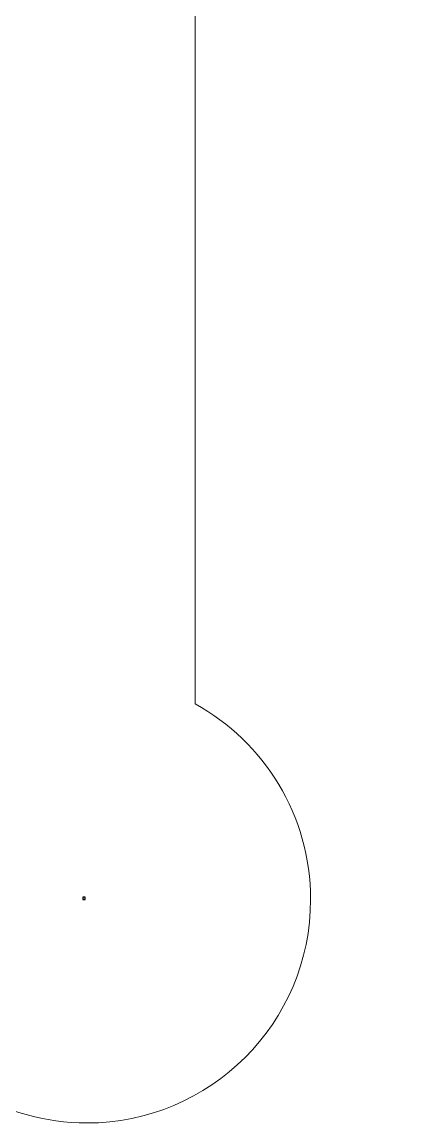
# Model space of a CAD drawing. Header units: millimetres. Extents: x -145 to 148, y -255 to 152.
# Drawn here: x -6.08 to 0.57, y -144.5 to -126.03 of the extents above; entities that cross this region are included whole.
import ezdxf

# ---------------------------------------------------------------- set-up
doc = ezdxf.new("R2010")
doc.units = ezdxf.units.MM
doc.header["$MEASUREMENT"] = 0
doc.layers.add('Layer 1', color=7, linetype='Continuous')

msp = doc.modelspace()

# ---------------------------------------------------------------- linework, layer by layer
at = {"layer": 'Layer 1', "color": 30, "lineweight": 9}
msp.add_open_spline([(-135.4287, -66.7032), (-135.4287, -66.7032), (-133.6801, -64.9546), (-133.6801, -64.9546), (-133.6801, -64.9546), (-8.4678, -64.9546), (-8.4678, -64.9546), (-8.4678, -64.9546), (-3.1761, -70.2464), (-3.1761, -70.2464), (-3.1761, -70.2464), (-3.1761, -77.0151), (-3.1761, -77.0151), (-1.105, -77.0151), (0.5739, -78.694), (0.5739, -80.7651), (0.5739, -82.8362), (-1.105, -84.5151), (-3.1761, -84.5151), (-3.1761, -84.5151), (-3.1761, -137.4681), (-3.1761, -137.4681), (-2.0232, -138.1077), (-1.2429, -139.3375), (-1.2429, -140.7494), (-1.2429, -142.8205), (-2.9218, -144.4994), (-4.9929, -144.4994), (-6.4048, -144.4994), (-7.6346, -143.7191), (-8.2742, -142.5662), (-8.2742, -142.5662), (-125.929, -142.5662), (-125.929, -142.5662), (-125.929, -142.5662), (-128.3998, -140.0954), (-128.3998, -140.0954), (-128.3998, -140.0954), (-128.3998, -122.5989), (-128.3998, -122.5989), (-128.3998, -122.5989), (-127.8598, -122.0589), (-127.8598, -122.0589), (-127.8598, -122.0589), (-107.956, -122.0589), (-107.956, -122.0589), (-107.956, -122.0589), (-107.2452, -121.3481), (-107.2452, -121.3481), (-107.2452, -121.3481), (-107.2452, -107.3387), (-107.2452, -107.3387), (-107.2452, -107.3387), (-107.8935, -106.6904), (-107.8935, -106.6904), (-107.8935, -106.6904), (-128.9468, -106.6904), (-128.9468, -106.6904), (-128.9468, -106.6904), (-135.3351, -100.302), (-135.3351, -100.302), (-135.3351, -100.302), (-135.3351, -86.8938), (-135.3351, -86.8938), (-136.6594, -86.3151), (-137.5851, -84.9936), (-137.5851, -83.4558), (-137.5851, -81.918), (-136.6594, -80.5965), (-135.3351, -80.0178), (-135.3351, -80.0178), (-135.3351, -66.6096), (-135.3351, -66.6096)], degree=3, knots=[0, 0, 0, 0, 0.0416667, 0.0416667, 0.0416667, 0.0833333, 0.0833333, 0.0833333, 0.125, 0.125, 0.125, 0.1666667, 0.1666667, 0.1666667, 0.2083333, 0.2083333, 0.2083333, 0.25, 0.25, 0.25, 0.2916667, 0.2916667, 0.2916667, 0.3333333, 0.3333333, 0.3333333, 0.375, 0.375, 0.375, 0.4166667, 0.4166667, 0.4166667, 0.4583333, 0.4583333, 0.4583333, 0.5, 0.5, 0.5, 0.5416667, 0.5416667, 0.5416667, 0.5833333, 0.5833333, 0.5833333, 0.625, 0.625, 0.625, 0.6666667, 0.6666667, 0.6666667, 0.7083333, 0.7083333, 0.7083333, 0.75, 0.75, 0.75, 0.7916667, 0.7916667, 0.7916667, 0.8333333, 0.8333333, 0.8333333, 0.875, 0.875, 0.875, 0.9166667, 0.9166667, 0.9166667, 0.9583333, 0.9583333, 0.9583333, 1, 1, 1, 1], dxfattribs=at)
at = {"layer": 'Layer 1', "color": 6}
msp.add_open_spline([(-5.0588, -140.7494), (-5.0588, -140.7494), (-5.0588, -140.7141), (-5.0588, -140.7141), (-5.0588, -140.7141), (-5.0235, -140.7141), (-5.0235, -140.7141), (-5.0235, -140.7141), (-5.0235, -140.7494), (-5.0235, -140.7494), (-5.0235, -140.7494), (-5.0588, -140.7494), (-5.0588, -140.7494)], degree=3, knots=[0, 0, 0, 0, 0.25, 0.25, 0.25, 0.5, 0.5, 0.5, 0.75, 0.75, 0.75, 1, 1, 1, 1], dxfattribs=at)
at = {"layer": 'Layer 1', "color": 6, "lineweight": 9}
msp.add_open_spline([(-5.0588, -140.7494), (-5.0588, -140.7494), (-5.0588, -140.7141), (-5.0588, -140.7141), (-5.0588, -140.7141), (-5.0235, -140.7141), (-5.0235, -140.7141), (-5.0235, -140.7141), (-5.0235, -140.7494), (-5.0235, -140.7494), (-5.0235, -140.7494), (-5.0588, -140.7494), (-5.0588, -140.7494)], degree=3, knots=[0, 0, 0, 0, 0.25, 0.25, 0.25, 0.5, 0.5, 0.5, 0.75, 0.75, 0.75, 1, 1, 1, 1], dxfattribs=at)

doc.saveas('drawing.dxf')
